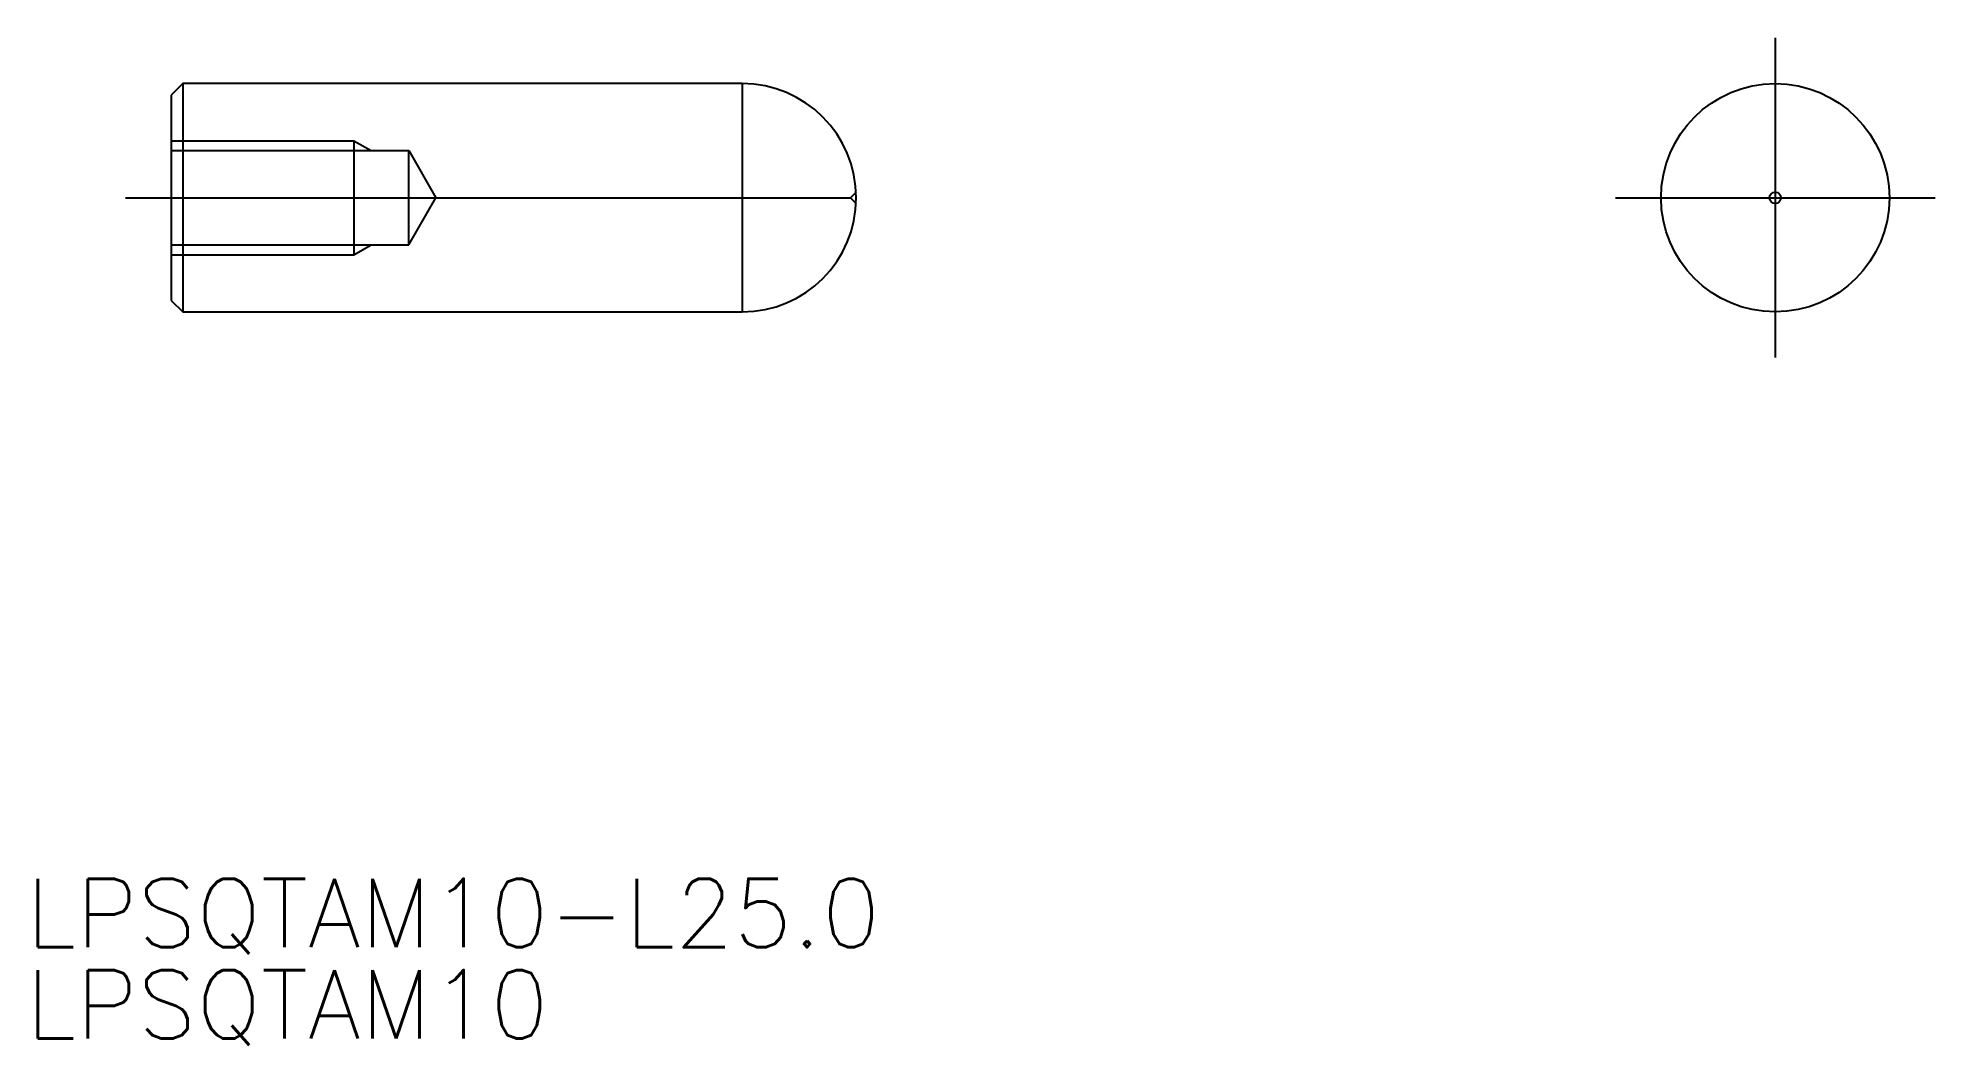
# Model space of a CAD drawing. Extents: x -76.1 to 7, y -37.1 to 7.
import ezdxf

# ---------------------------------------------------------------- set-up
doc = ezdxf.new("R2010")
doc.units = 0
doc.linetypes.add('CENTER', pattern=[50.8, 31.75, -6.35, 6.35, -6.35])
doc.linetypes.add('DASHED', pattern=[19.05, 12.7, -6.35])
doc.layers.get('0').update_dxf_attribs({"linetype": 'CONTINUOUS'})
doc.layers.add('CENTER', color=1, linetype='CENTER')
doc.styles.get("Standard").update_dxf_attribs({"font": 'txt.shx', "height": 3, "bigfont": 'bigfont.shx'})

# ---------------------------------------------------------------- blocks, each defined once
blk = doc.blocks.new('*U2')
at = {"color": 7, "linetype": 'CONTINUOUS'}
blk.add_text('LPSQTAM10-L25.0', height=3, dxfattribs=at).set_placement((-76.605, -32.829))
blk = doc.blocks.new('*U3')
at = {"color": 7, "linetype": 'CONTINUOUS'}
blk.add_text('LPSQTAM10', height=3, dxfattribs=at).set_placement((-76.605, -36.829))

msp = doc.modelspace()

# ---------------------------------------------------------------- linework, layer by layer
at = {"color": 7, "linetype": 'CONTINUOUS'}
for p, q in [((-69.75, 5), (-70.25, 4.5)), ((-69.75, 5), (-69.75, -5)), ((-45.25, 5), (-69.75, 5)), ((-45.25, 5), (-45.25, -5)), ((-70.25, 4.5), (-70.25, -4.5)), ((-70.25, -4.5), (-69.75, -5)), ((-69.75, -5), (-45.25, -5))]:
    msp.add_line(p, q, dxfattribs=at)
at = {"color": 3, "linetype": 'DASHED'}
for p, q in [((-70.25, 2.5), (-62.25, 2.5)), ((-62.25, 2.5), (-61.5, 2.067)), ((-62.25, 2.5), (-62.25, -2.5)), ((-70.25, 2.067), (-59.85, 2.067)), ((-59.85, 2.067), (-58.657, 0)), ((-59.85, -2.067), (-59.85, 2.067)), ((-40.25, 0.25), (-40.5, 0)), ((-40.5, 0), (-40.25, -0.25)), ((-59.85, -2.067), (-58.657, 0)), ((-70.25, -2.067), (-59.85, -2.067)), ((-62.25, -2.5), (-61.5, -2.067)), ((-70.25, -2.5), (-62.25, -2.5))]:
    msp.add_line(p, q, dxfattribs=at)
at = {"color": 7, "linetype": 'CONTINUOUS'}
for radius in [5, 0.25]:
    msp.add_circle((0, 0), radius, dxfattribs=at)
msp.add_arc((-45.25, 0), 5, 270, 90, dxfattribs=at)
at = {"layer": 'CENTER', "color": 1, "linetype": 'CENTER'}
for p, q in [((0, 7), (0, -7)), ((-72.25, 0), (-38.25, 0)), ((-7, 0), (7, 0))]:
    msp.add_line(p, q, dxfattribs=at)

# ---------------------------------------------------------------- block references
at = {"color": 7, "linetype": 'CONTINUOUS'}
for name in ['*U2', '*U3']:
    msp.add_blockref(name, (0, 0), dxfattribs=at)

doc.saveas('drawing.dxf')
